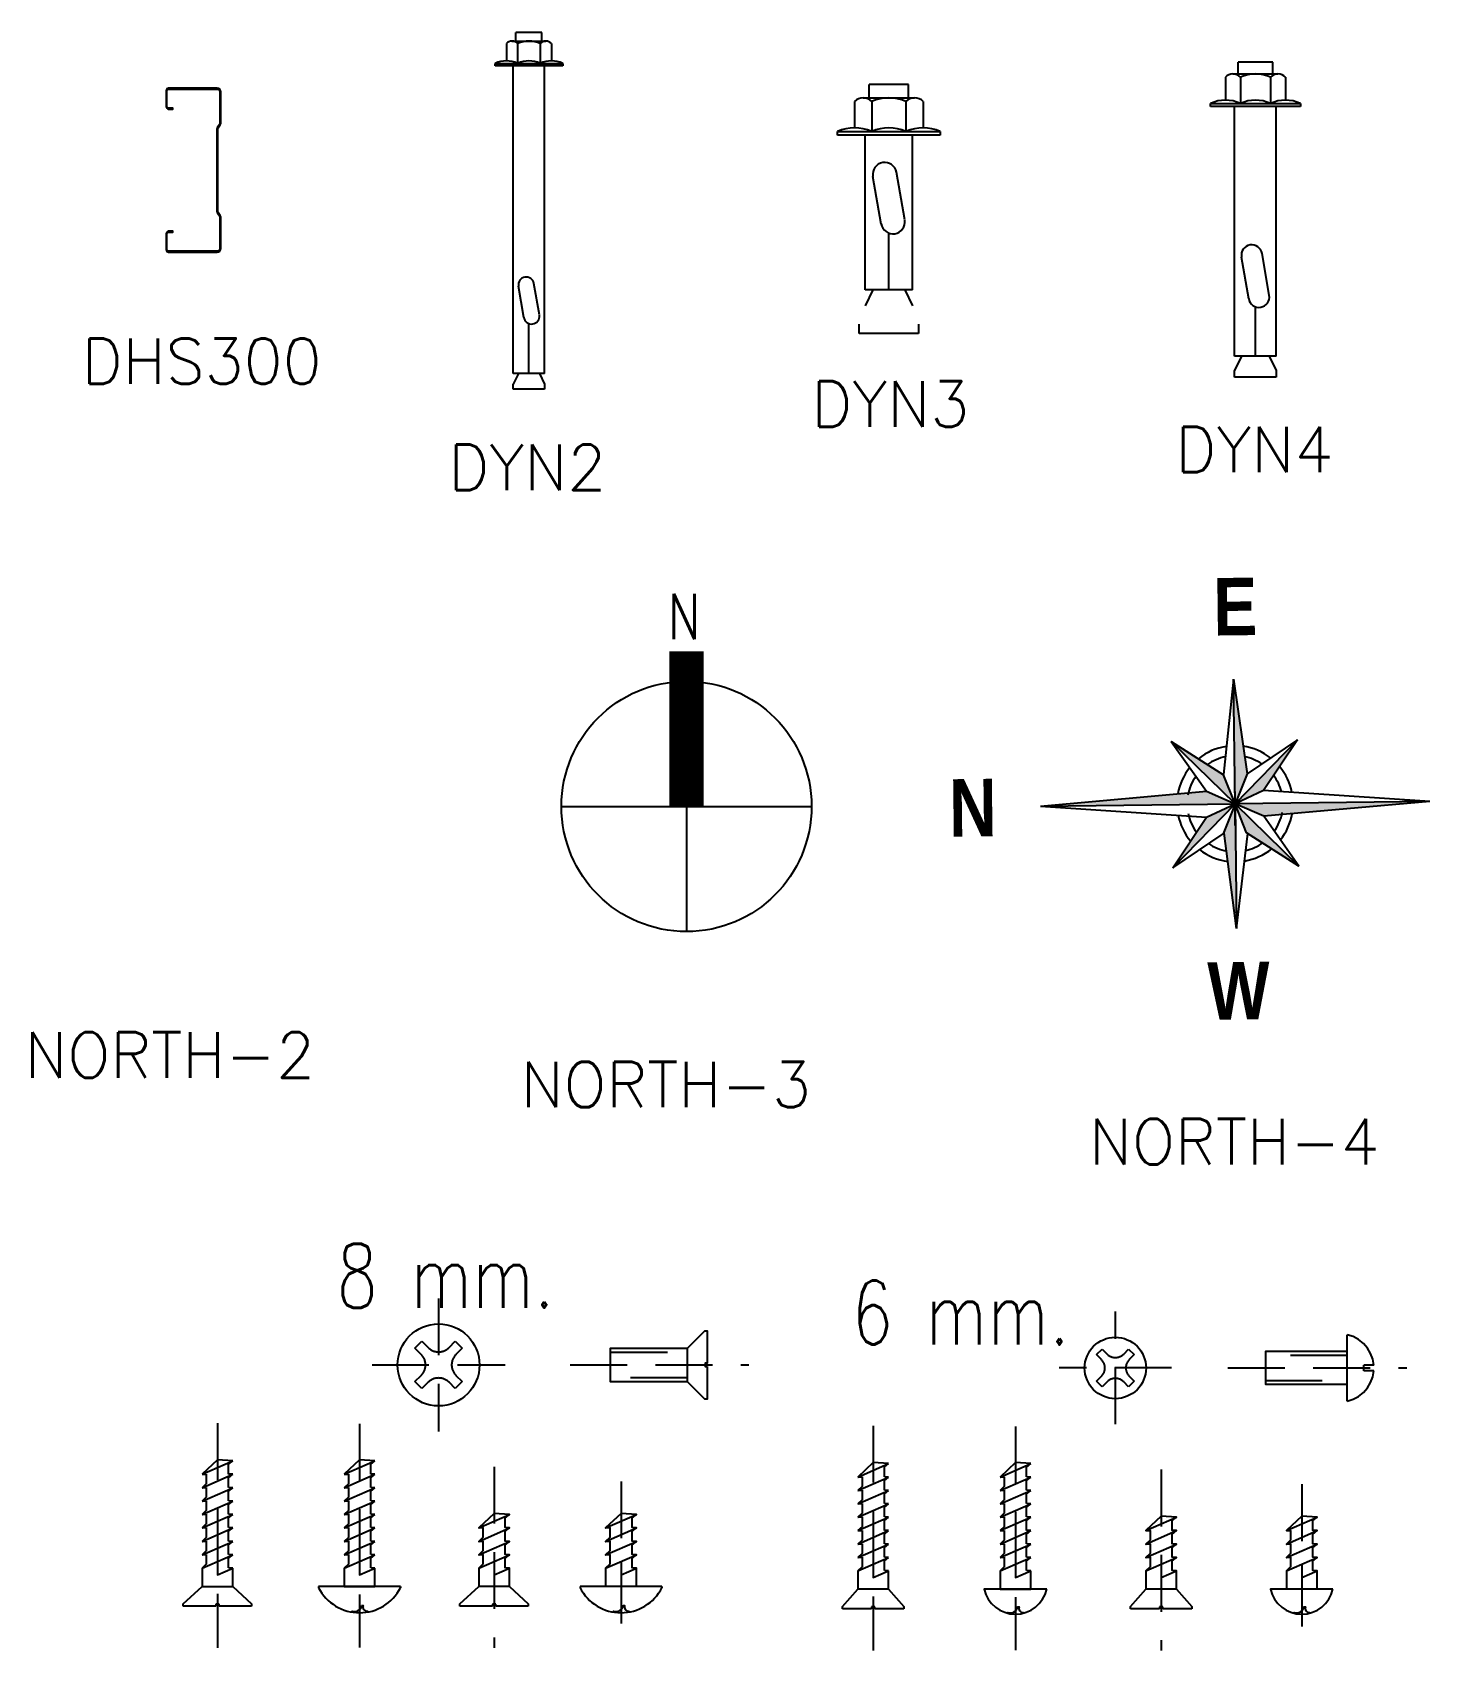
# Model space of a CAD drawing. Header units: inches. Extents: x -2548 to -2391, y 2200 to 2352.
# Drawn here: x -2459.1 to -2452.93, y 2336.75 to 2343.86 of the extents above; entities that cross this region are included whole.
import ezdxf

# ---------------------------------------------------------------- set-up
doc = ezdxf.new("R2010")
doc.units = ezdxf.units.IN
doc.header["$MEASUREMENT"] = 0
for name, pattern in [('DASHED2', [0.375, 0.25, -0.125]), ('HIDDEN', [0.375, 0.25, -0.125]), ('HIDDEN2', [0.1875, 0.125, -0.0625])]:
    doc.linetypes.add(name, pattern=pattern)
for name, color, linetype in [('1', 7, 'Continuous'), ('19', 4, 'Continuous'), ('5', 5, 'Continuous'), ('8', 8, 'HIDDEN'), ('T', 3, 'Continuous')]:
    doc.layers.add(name, color=color, linetype=linetype)
doc.styles.add('ROMANS', font='romans', dxfattribs={"height": 0.1})
doc.styles.add('STYLE1', font='techb___.ttf')

# ---------------------------------------------------------------- blocks, each defined once
blk = doc.blocks.new('NORTH-3')
at = {"layer": '1', "const_width": 300}
blk.add_lwpolyline([(0, 0), (0, 1362)], dxfattribs=at)
at = {"layer": '5'}
for p, q in [((-1100, 0), (1100, 0)), ((0, 0), (0, -1100))]:
    blk.add_line(p, q, dxfattribs=at)
blk.add_circle((0, 0), 1100, dxfattribs=at)
at = {"layer": 'T', "style": 'ROMANS', "width": 0.75}
blk.add_text('N', height=400, dxfattribs=at).set_placement((-162, 1470))
blk = doc.blocks.new('NORTH-4')
for points in [[(-56, 4683), (-243, 2890)], [(-56, 4683), (198, 2905)], [(-28, 2342), (-56, 4683)], [(-1229, 3514), (-567, 2577)], [(-28, 2342), (-1229, 3514)], [(-1229, 3514), (-244, 2884)], [(-28, 2342), (1145, 3542)], [(1145, 3542), (198, 2905)], [(1145, 3542), (506, 2590)], [(-567, 2577), (-28, 2342), (-33, 2750)], [(198, 2905), (-28, 2342), (-244, 2884)], [(-3687, 2298), (-567, 2577)], [(506, 2590), (-28, 2342)], [(3632, 2385), (506, 2590)], [(-3687, 2298), (-28, 2342)], [(-3687, 2298), (-562, 2093)], [(-28, 2342), (-1200, 1141)], [(-562, 2093), (-28, 2342)], [(-28, 2342), (-253, 1779)], [(3632, 2385), (-28, 2342)], [(-28, 2342), (1173, 1169)], [(512, 2106), (-28, 2342)], [(-23, 1934), (-28, 2342)], [(188, 1799), (-28, 2342)], [(-28, 2342), (0, 0)], [(3632, 2385), (512, 2106)], [(-1200, 1141), (-562, 2093)], [(1173, 1169), (512, 2106)], [(-1200, 1141), (-253, 1779)], [(0, 0), (-230, 1789)], [(0, 0), (211, 1784)], [(1173, 1169), (188, 1799)]]:
    blk.add_lwpolyline(points)
at = {"color": 1}
for radius, start, end in [(1090, 98.4081, 129.1795), (1090, 52.1837, 81.9975), (901, 101.5225, 125.1519), (901, 56.2113, 78.4767), (1090, 11.2824, 39.9158), (1090, 141.4474, 170.0808), (901, 144.9966, 169.6675), (901, 14.5528, 36.3666), (1090, 191.2824, 219.9158), (901, 191.6957, 216.3666), (901, 324.9966, 349.6675), (1090, 321.4474, 350.0808), (901, 236.2113, 259.8407), (901, 282.8865, 305.1519), (1090, 232.1837, 262.9551), (1090, 279.3657, 309.1795)]:
    blk.add_arc((-28, 2342), radius, start, end, dxfattribs=at)
at = {"color": 155}
for points in [[(-56, 4683), (-28, 2342), (198, 2905)], [(-1229, 3514), (-28, 2342), (-244, 2884)], [(1145, 3542), (-28, 2342), (506, 2590)], [(-28, 2342), (-567, 2577), (-3687, 2298)], [(-1200, 1141), (-28, 2342), (-562, 2093)], [(0, 0), (-28, 2342), (-230, 1789)], [(3632, 2385), (-28, 2342), (512, 2106)], [(1173, 1169), (-28, 2342), (211, 1784)]]:
    blk.add_solid(points, dxfattribs=at)
at = {"style": 'STYLE1'}
for s, p in [('E', (-431, 5501)), ('N', (-5395, 1722)), ('S', (4582, 1919)), ('W', (-538, -1718))]:
    blk.add_text(s, height=1080, rotation=0.6816, dxfattribs=at).set_placement(p)
blk = doc.blocks.new('NNT')
at = {"layer": '1', "color": 1, "linetype": 'Continuous'}
for p, q in [((-2521.1257, 2375.2285), (-2521.1932, 2375.1646)), ((-2521.0582, 2375.2236), (-2521.1257, 2375.2285)), ((-2521.0766, 2375.2088), (-2521.0582, 2375.2236)), ((-2521.1932, 2375.1646), (-2521.1748, 2375.166)), ((-2521.1748, 2375.166), (-2521.1748, 2375.1231)), ((-2521.0766, 2375.166), (-2521.0766, 2375.2088)), ((-2521.0582, 2375.1646), (-2521.0766, 2375.166)), ((-2521.0766, 2375.1499), (-2521.0582, 2375.1646)), ((-2521.0766, 2375.1071), (-2521.0766, 2375.1499)), ((-2521.1748, 2375.1231), (-2521.1932, 2375.1057)), ((-2521.1932, 2375.1057), (-2521.1748, 2375.1071)), ((-2521.1748, 2375.1071), (-2521.1748, 2375.0642)), ((-2521.0582, 2375.1057), (-2521.0766, 2375.1071)), ((-2521.0766, 2375.091), (-2521.0582, 2375.1057)), ((-2521.0766, 2375.0482), (-2521.0766, 2375.091)), ((-2521.1748, 2375.0642), (-2521.1932, 2375.0468)), ((-2521.1932, 2375.0468), (-2521.1748, 2375.0482)), ((-2521.1748, 2375.0053), (-2521.1932, 2374.9879)), ((-2521.1748, 2375.0482), (-2521.1748, 2375.0053)), ((-2521.0582, 2375.0468), (-2521.0766, 2375.0482)), ((-2521.0766, 2375.0321), (-2521.0582, 2375.0468)), ((-2521.0766, 2374.9893), (-2521.0766, 2375.0321)), ((-2521.1932, 2374.9879), (-2521.1748, 2374.9893)), ((-2521.1748, 2374.9464), (-2521.1932, 2374.929)), ((-2521.1932, 2374.929), (-2521.1748, 2374.9303)), ((-2521.1748, 2374.9893), (-2521.1748, 2374.9464)), ((-2521.1748, 2374.9303), (-2521.1748, 2374.8875)), ((-2521.0582, 2374.9879), (-2521.0766, 2374.9893)), ((-2521.0766, 2374.9732), (-2521.0582, 2374.9879)), ((-2521.0766, 2374.9304), (-2521.0766, 2374.9732)), ((-2521.0582, 2374.929), (-2521.0766, 2374.9304)), ((-2521.0766, 2374.9143), (-2521.0582, 2374.929)), ((-2521.1748, 2374.8875), (-2521.1932, 2374.8701)), ((-2521.1932, 2374.8701), (-2521.1748, 2374.8714)), ((-2521.1748, 2374.8714), (-2521.1748, 2374.8286)), ((-2521.0766, 2374.8714), (-2521.0766, 2374.9143)), ((-2521.0582, 2374.8701), (-2521.0766, 2374.8714)), ((-2521.0766, 2374.8554), (-2521.0582, 2374.8701)), ((-2521.1748, 2374.8286), (-2521.1932, 2374.8112)), ((-2521.1932, 2374.8112), (-2521.1748, 2374.8125)), ((-2521.1748, 2374.8125), (-2521.1748, 2374.7697)), ((-2521.0766, 2374.8125), (-2521.0766, 2374.8554)), ((-2521.0582, 2374.8112), (-2521.0766, 2374.8125)), ((-2521.0766, 2374.7965), (-2521.0582, 2374.8112)), ((-2521.0766, 2374.7536), (-2521.0766, 2374.7965)), ((-2521.1748, 2374.7697), (-2521.1932, 2374.7523)), ((-2521.1932, 2374.7523), (-2521.1932, 2374.6721)), ((-2521.0582, 2374.7523), (-2521.0766, 2374.7536)), ((-2521.0582, 2374.6721), (-2521.0582, 2374.7523))]:
    blk.add_line(p, q, dxfattribs=at)
at = {"layer": '1', "color": 1}
for p, q in [((-2521.1932, 2375.1646), (-2521.0582, 2375.2236)), ((-2521.1932, 2375.1057), (-2521.0582, 2375.1646)), ((-2521.1932, 2375.0468), (-2521.0582, 2375.1057)), ((-2521.1932, 2374.9879), (-2521.0582, 2375.0468)), ((-2521.1932, 2374.929), (-2521.0582, 2374.9879)), ((-2521.1932, 2374.929), (-2521.0582, 2374.9879)), ((-2521.1932, 2374.8701), (-2521.0582, 2374.929)), ((-2521.1932, 2374.8112), (-2521.0582, 2374.8701)), ((-2521.1932, 2374.8112), (-2521.0582, 2374.8701)), ((-2521.1932, 2374.7523), (-2521.0582, 2374.8112)), ((-2521.1932, 2374.6721), (-2521.0582, 2374.6721))]:
    blk.add_line(p, q, dxfattribs=at)
blk.add_lwpolyline([(-2521.1257, 2374.7817), (-2521.1257, 2374.7228), (-2521.0582, 2374.7523)], dxfattribs=at)
blk.add_lwpolyline([(-2520.9882, 2374.6721), (-2521.2631, 2374.6721, 0.800412)], format="xyb", close=True, dxfattribs=at)
blk.add_lwpolyline([(-2521.1606, 2374.5665), (-2521.1586, 2374.5699, 0.470045), (-2521.1153, 2374.5946), (-2521.1097, 2374.5941, 0.535475), (-2521.0912, 2374.569), (-2521.0907, 2374.5665)], format="xyb", dxfattribs=at)

msp = doc.modelspace()

# ---------------------------------------------------------------- linework, layer by layer
at = {"color": 2}
for p, q in [((-2456.85415, 2343.86048), (-2456.96884, 2343.86048)), ((-2457.01082, 2343.81134), (-2457.01082, 2343.73517)), ((-2456.98599, 2343.82222), (-2456.837, 2343.82222)), ((-2456.96116, 2343.81134), (-2456.96116, 2343.72428)), ((-2456.86183, 2343.81134), (-2456.86183, 2343.72428)), ((-2456.81217, 2343.81134), (-2456.81217, 2343.73517)), ((-2457.06048, 2343.71408), (-2457.06048, 2343.72428)), ((-2457.06048, 2343.72428), (-2456.76251, 2343.72428)), ((-2456.76251, 2343.71408), (-2457.06048, 2343.71408)), ((-2457.01082, 2343.72428), (-2456.77789, 2343.72428)), ((-2456.76251, 2343.72428), (-2456.76251, 2343.71408)), ((-2453.64089, 2343.729), (-2453.7933, 2343.729)), ((-2453.84909, 2343.66369), (-2453.84909, 2343.56247)), ((-2453.81609, 2343.67816), (-2453.6181, 2343.67816)), ((-2453.78309, 2343.66369), (-2453.78309, 2343.54801)), ((-2453.6511, 2343.66369), (-2453.6511, 2343.54801)), ((-2453.58511, 2343.66369), (-2453.58511, 2343.56247)), ((-2455.44206, 2343.57295), (-2455.21579, 2343.57295)), ((-2455.24183, 2343.63106), (-2455.41601, 2343.63106)), ((-2455.47977, 2343.55642), (-2455.47977, 2343.44075)), ((-2455.40435, 2343.55642), (-2455.40435, 2343.42421)), ((-2455.2535, 2343.55642), (-2455.2535, 2343.42421)), ((-2455.17808, 2343.55642), (-2455.17808, 2343.44075)), ((-2453.91508, 2343.53444), (-2453.91508, 2343.54801)), ((-2453.91508, 2343.54801), (-2453.51911, 2343.54801)), ((-2453.51911, 2343.53444), (-2453.91508, 2343.53444)), ((-2453.84909, 2343.54801), (-2453.53955, 2343.54801)), ((-2453.51911, 2343.54801), (-2453.51911, 2343.53444)), ((-2455.55519, 2343.42421), (-2455.10265, 2343.42421)), ((-2455.55519, 2343.40871), (-2455.55519, 2343.42421)), ((-2455.47977, 2343.42421), (-2455.12601, 2343.42421)), ((-2455.10265, 2343.42421), (-2455.10265, 2343.40871)), ((-2455.10265, 2343.40871), (-2455.55519, 2343.40871)), ((-2455.22441, 2342.7294), (-2455.43343, 2342.7294)), ((-2455.19829, 2342.53658), (-2455.45956, 2342.53658)), ((-2453.62565, 2342.4371), (-2453.80854, 2342.4371)), ((-2456.84268, 2342.36076), (-2456.98031, 2342.36076)), ((-2456.84268, 2342.29195), (-2456.98031, 2342.29195)), ((-2453.62565, 2342.34565), (-2453.80854, 2342.34565))]:
    msp.add_line(p, q, dxfattribs=at)
at = {"color": 2, "linetype": 'Continuous'}
for p, q in [((-2456.96884, 2343.82222), (-2456.96884, 2343.86048)), ((-2456.85415, 2343.82222), (-2456.85415, 2343.86048)), ((-2456.98031, 2342.36076), (-2456.98031, 2343.71408)), ((-2456.84268, 2342.36076), (-2456.84268, 2343.71408)), ((-2453.7933, 2343.67816), (-2453.7933, 2343.729)), ((-2453.64089, 2343.67816), (-2453.64089, 2343.729)), ((-2455.41601, 2343.57295), (-2455.41601, 2343.63106)), ((-2455.24183, 2343.57295), (-2455.24183, 2343.63106)), ((-2453.80854, 2342.4371), (-2453.80854, 2343.53444)), ((-2453.62565, 2342.4371), (-2453.62565, 2343.53444)), ((-2455.43343, 2342.7294), (-2455.43343, 2343.40871)), ((-2455.22441, 2342.7294), (-2455.22441, 2343.40871)), ((-2455.36222, 2343.01818), (-2455.3986, 2343.22766)), ((-2455.25925, 2343.03606), (-2455.29563, 2343.24554)), ((-2455.32892, 2342.7294), (-2455.32892, 2342.97813)), ((-2453.74623, 2342.68977), (-2453.77806, 2342.87307)), ((-2453.65613, 2342.70542), (-2453.68796, 2342.88872)), ((-2456.93342, 2342.60703), (-2456.95737, 2342.74496)), ((-2456.86562, 2342.61881), (-2456.88957, 2342.75674)), ((-2455.3986, 2342.7294), (-2455.43343, 2342.65796)), ((-2455.25925, 2342.7294), (-2455.22441, 2342.65796)), ((-2453.7171, 2342.4371), (-2453.7171, 2342.65473)), ((-2456.91149, 2342.36076), (-2456.91149, 2342.58066)), ((-2455.45956, 2342.53658), (-2455.45956, 2342.57791)), ((-2455.19829, 2342.57791), (-2455.19829, 2342.53658)), ((-2453.77806, 2342.4371), (-2453.80854, 2342.37458)), ((-2453.65613, 2342.4371), (-2453.62565, 2342.37458)), ((-2456.95737, 2342.36076), (-2456.98031, 2342.31372)), ((-2456.86562, 2342.36076), (-2456.84268, 2342.31372)), ((-2453.80854, 2342.34565), (-2453.80854, 2342.37458)), ((-2453.62565, 2342.37458), (-2453.62565, 2342.34565)), ((-2456.98031, 2342.29195), (-2456.98031, 2342.31372)), ((-2456.84268, 2342.31372), (-2456.84268, 2342.29195))]:
    msp.add_line(p, q, dxfattribs=at)
msp.add_lwpolyline([(-2458.49584, 2343.61486, 0.4142136), (-2458.50664, 2343.60406), (-2458.50664, 2343.53446, 0.4142136), (-2458.49584, 2343.52366), (-2458.47784, 2343.52366), (-2458.47784, 2343.52726), (-2458.49584, 2343.52726, -0.4142136), (-2458.50304, 2343.53446), (-2458.50304, 2343.60406, -0.4142136), (-2458.49584, 2343.61126), (-2458.28224, 2343.61126, -0.4142136), (-2458.27024, 2343.59926), (-2458.27024, 2343.46146, -0.1316525), (-2458.27184, 2343.45546), (-2458.28135, 2343.44315, 0.1316525), (-2458.28344, 2343.43535), (-2458.28344, 2343.07437, 0.1316525), (-2458.28135, 2343.06657), (-2458.27184, 2343.05426, -0.1316525), (-2458.27024, 2343.04826), (-2458.27024, 2342.91046, -0.4142136), (-2458.28224, 2342.89846), (-2458.49584, 2342.89846, -0.4142136), (-2458.50304, 2342.90566), (-2458.50304, 2342.97526, -0.4142136), (-2458.49584, 2342.98246), (-2458.47784, 2342.98246), (-2458.47784, 2342.98606), (-2458.49584, 2342.98606, 0.4142136), (-2458.50664, 2342.97526), (-2458.50664, 2342.90566, 0.4142136), (-2458.49584, 2342.89486), (-2458.28224, 2342.89486, 0.4142136), (-2458.26664, 2342.91046), (-2458.26664, 2343.04826, 0.1316525), (-2458.26873, 2343.05606), (-2458.27839, 2343.06865, -0.1316525), (-2458.27984, 2343.07405), (-2458.27984, 2343.43568, -0.1316525), (-2458.27839, 2343.44108), (-2458.26873, 2343.45366, 0.1316525), (-2458.26664, 2343.46146), (-2458.26664, 2343.59926, 0.4142136), (-2458.28224, 2343.61486)], format="xyb", close=True, dxfattribs=at)
at = {"color": 2}
for centre, radius, start, end in [((-2456.98599, 2343.78845), 0.03377, 42.661756, 137.338244), ((-2456.91149, 2343.70348), 0.11874, 65.276626, 114.723374), ((-2456.837, 2343.78845), 0.03377, 42.661756, 137.338244), ((-2457.01082, 2343.61643), 0.11874, 65.276626, 114.723374), ((-2456.91149, 2343.61643), 0.11874, 65.276626, 114.723374), ((-2456.81217, 2343.61643), 0.11874, 65.276626, 114.723374), ((-2453.81609, 2343.63328), 0.04487, 42.661756, 137.338244), ((-2453.7171, 2343.52036), 0.15779, 65.276626, 114.723374), ((-2453.6181, 2343.63328), 0.04487, 42.661756, 137.338244), ((-2455.44206, 2343.52167), 0.05128, 42.661756, 137.338244), ((-2455.32892, 2343.39262), 0.18034, 65.276626, 114.723374), ((-2455.21579, 2343.52167), 0.05128, 42.661756, 137.338244), ((-2453.84909, 2343.40468), 0.15779, 65.276626, 114.723374), ((-2453.7171, 2343.40468), 0.15779, 65.276626, 114.723374), ((-2453.58511, 2343.40468), 0.15779, 65.276626, 114.723374), ((-2455.47977, 2343.26041), 0.18034, 65.276626, 114.723374), ((-2455.32892, 2343.26041), 0.18034, 65.276626, 114.723374), ((-2455.17808, 2343.26041), 0.18034, 65.276626, 114.723374)]:
    msp.add_arc(centre, radius, start, end, dxfattribs=at)
at = {"color": 2, "linetype": 'Continuous'}
for centre, radius, start, end in [((-2455.34711, 2343.2366), 0.05225, 9.85145, 189.85145), ((-2455.31073, 2343.02712), 0.05225, 189.361434, 9.361434), ((-2453.73301, 2342.88089), 0.04572, 9.85145, 189.85145), ((-2456.92347, 2342.75085), 0.03441, 9.85145, 189.85145), ((-2453.70118, 2342.6976), 0.04572, 189.361434, 9.361434), ((-2456.89952, 2342.61292), 0.03441, 187.932712, 7.932712)]:
    msp.add_arc(centre, radius, start, end, dxfattribs=at)
at = {"layer": '1', "color": 1}
for p, q in [((-2453.31331, 2337.84429), (-2453.31331, 2338.13636)), ((-2453.24011, 2337.97844), (-2453.24011, 2338.0022)), ((-2458.34876, 2337.52291), (-2458.21376, 2337.58182)), ((-2458.34876, 2337.464), (-2458.21376, 2337.52291)), ((-2457.72373, 2337.52291), (-2457.58873, 2337.58182)), ((-2457.72373, 2337.464), (-2457.58873, 2337.52291)), ((-2455.46486, 2337.51093), (-2455.32986, 2337.56984)), ((-2458.34876, 2337.40509), (-2458.21376, 2337.464)), ((-2457.72373, 2337.40509), (-2457.58873, 2337.464)), ((-2455.46486, 2337.45202), (-2455.32986, 2337.51093)), ((-2455.46486, 2337.39312), (-2455.32986, 2337.45202)), ((-2458.34876, 2337.34618), (-2458.21376, 2337.40509)), ((-2457.72373, 2337.34618), (-2457.58873, 2337.40509)), ((-2455.46486, 2337.33421), (-2455.32986, 2337.39312)), ((-2458.34876, 2337.28727), (-2458.21376, 2337.34618)), ((-2458.34876, 2337.28727), (-2458.21376, 2337.34618)), ((-2457.72373, 2337.28727), (-2457.58873, 2337.34618)), ((-2457.72373, 2337.28727), (-2457.58873, 2337.34618)), ((-2457.13225, 2337.28727), (-2456.99725, 2337.34618)), ((-2456.57411, 2337.28727), (-2456.43911, 2337.34618)), ((-2455.46486, 2337.2753), (-2455.32986, 2337.33421)), ((-2455.46486, 2337.2753), (-2455.32986, 2337.33421)), ((-2454.19898, 2337.2753), (-2454.06398, 2337.33421)), ((-2453.58093, 2337.2753), (-2453.44593, 2337.33421)), ((-2458.34876, 2337.22836), (-2458.21376, 2337.28727)), ((-2457.72373, 2337.22836), (-2457.58873, 2337.28727)), ((-2457.13225, 2337.22836), (-2456.99725, 2337.28727)), ((-2456.57411, 2337.22836), (-2456.43911, 2337.28727)), ((-2455.46486, 2337.21639), (-2455.32986, 2337.2753)), ((-2454.19898, 2337.21639), (-2454.06398, 2337.2753)), ((-2453.58093, 2337.21639), (-2453.44593, 2337.2753)), ((-2458.34876, 2337.16946), (-2458.21376, 2337.22836)), ((-2458.34876, 2337.16946), (-2458.21376, 2337.22836)), ((-2458.34876, 2337.11055), (-2458.21376, 2337.16946)), ((-2457.72373, 2337.16946), (-2457.58873, 2337.22836)), ((-2457.72373, 2337.16946), (-2457.58873, 2337.22836)), ((-2457.72373, 2337.11055), (-2457.58873, 2337.16946)), ((-2457.13225, 2337.16946), (-2456.99725, 2337.22836)), ((-2457.13225, 2337.16946), (-2456.99725, 2337.22836)), ((-2457.13225, 2337.11055), (-2456.99725, 2337.16946)), ((-2456.57411, 2337.16946), (-2456.43911, 2337.22836)), ((-2456.57411, 2337.16946), (-2456.43911, 2337.22836)), ((-2456.57411, 2337.11055), (-2456.43911, 2337.16946)), ((-2455.46486, 2337.15748), (-2455.32986, 2337.21639)), ((-2455.46486, 2337.15748), (-2455.32986, 2337.21639)), ((-2454.19898, 2337.15748), (-2454.06398, 2337.21639)), ((-2454.19898, 2337.15748), (-2454.06398, 2337.21639)), ((-2453.58093, 2337.15748), (-2453.44593, 2337.21639)), ((-2453.58093, 2337.15748), (-2453.44593, 2337.21639)), ((-2455.46486, 2337.09857), (-2455.32986, 2337.15748)), ((-2454.19898, 2337.09857), (-2454.06398, 2337.15748)), ((-2453.58093, 2337.09857), (-2453.44593, 2337.15748)), ((-2458.43155, 2336.95386), (-2458.34876, 2337.03035)), ((-2458.34876, 2337.03035), (-2458.21376, 2337.03035)), ((-2458.21376, 2337.03035), (-2458.13097, 2336.95386)), ((-2457.47623, 2337.03035), (-2457.83623, 2337.03035)), ((-2457.72373, 2337.03035), (-2457.58873, 2337.03035)), ((-2457.21503, 2336.95386), (-2457.13225, 2337.03035)), ((-2456.99725, 2337.03035), (-2456.91446, 2336.95386)), ((-2456.32661, 2337.03035), (-2456.68661, 2337.03035)), ((-2455.53236, 2336.94189), (-2455.46486, 2337.01837)), ((-2455.32986, 2337.01837), (-2455.26236, 2336.94189)), ((-2454.26648, 2336.94189), (-2454.19898, 2337.01837)), ((-2454.06398, 2337.01837), (-2453.99648, 2336.94189)), ((-2458.43155, 2336.94313), (-2458.43155, 2336.95386)), ((-2458.27393, 2336.95291), (-2458.2886, 2336.95291)), ((-2458.2886, 2336.95291), (-2458.2886, 2336.94313)), ((-2458.27393, 2336.94313), (-2458.27393, 2336.95291)), ((-2458.13097, 2336.95386), (-2458.13097, 2336.94313)), ((-2457.21503, 2336.94313), (-2457.21503, 2336.95386)), ((-2457.05741, 2336.95291), (-2457.07208, 2336.95291)), ((-2457.07208, 2336.95291), (-2457.07208, 2336.94313)), ((-2457.05741, 2336.94313), (-2457.05741, 2336.95291)), ((-2456.91446, 2336.95386), (-2456.91446, 2336.94313)), ((-2458.2886, 2336.94313), (-2458.43155, 2336.94313)), ((-2458.13097, 2336.94313), (-2458.27393, 2336.94313)), ((-2457.07208, 2336.94313), (-2457.21503, 2336.94313)), ((-2456.91446, 2336.94313), (-2457.05741, 2336.94313)), ((-2455.53236, 2336.93115), (-2455.53236, 2336.94189)), ((-2455.40469, 2336.93115), (-2455.53236, 2336.93115)), ((-2455.39002, 2336.94093), (-2455.40469, 2336.94093)), ((-2455.40469, 2336.94093), (-2455.40469, 2336.93115)), ((-2455.39002, 2336.93115), (-2455.39002, 2336.94093)), ((-2455.26236, 2336.93115), (-2455.39002, 2336.93115)), ((-2455.26236, 2336.94189), (-2455.26236, 2336.93115)), ((-2454.26648, 2336.93115), (-2454.26648, 2336.94189)), ((-2454.13882, 2336.93115), (-2454.26648, 2336.93115)), ((-2454.13882, 2336.94093), (-2454.13882, 2336.93115)), ((-2454.12415, 2336.94093), (-2454.13882, 2336.94093)), ((-2454.12415, 2336.93115), (-2454.12415, 2336.94093)), ((-2453.99648, 2336.93115), (-2454.12415, 2336.93115)), ((-2453.99648, 2336.94189), (-2453.99648, 2336.93115))]:
    msp.add_line(p, q, dxfattribs=at)
at = {"layer": '1', "color": 8, "linetype": 'DASHED2'}
for p, q in [((-2456.55225, 2338.06009), (-2456.21445, 2338.06009)), ((-2456.21445, 2337.9473), (-2456.55225, 2337.9473))]:
    msp.add_line(p, q, dxfattribs=at)
at = {"layer": '1', "color": 8, "linetype": 'HIDDEN'}
for p, q in [((-2453.31331, 2338.04584), (-2453.67331, 2338.04584)), ((-2453.67331, 2337.93481), (-2453.31331, 2337.93481))]:
    msp.add_line(p, q, dxfattribs=at)
at = {"layer": '1', "color": 1, "linetype": 'Continuous'}
for p, q in [((-2453.1969, 2338.0022), (-2453.24011, 2338.0022)), ((-2453.1969, 2337.97844), (-2453.24011, 2337.97844)), ((-2458.28126, 2337.58673), (-2458.34876, 2337.52291)), ((-2458.21376, 2337.58182), (-2458.28126, 2337.58673)), ((-2457.65623, 2337.58673), (-2457.72373, 2337.52291)), ((-2457.58873, 2337.58182), (-2457.65623, 2337.58673)), ((-2458.34876, 2337.52291), (-2458.33035, 2337.52425)), ((-2458.33035, 2337.52425), (-2458.33035, 2337.48141)), ((-2458.23217, 2337.56709), (-2458.21376, 2337.58182)), ((-2458.23217, 2337.52425), (-2458.23217, 2337.56709)), ((-2458.21376, 2337.52291), (-2458.23217, 2337.52425)), ((-2458.23217, 2337.50818), (-2458.21376, 2337.52291)), ((-2457.72373, 2337.52291), (-2457.70532, 2337.52425)), ((-2457.70532, 2337.52425), (-2457.70532, 2337.48141)), ((-2457.60714, 2337.56709), (-2457.58873, 2337.58182)), ((-2457.60714, 2337.52425), (-2457.60714, 2337.56709)), ((-2457.58873, 2337.52291), (-2457.60714, 2337.52425)), ((-2457.60714, 2337.50818), (-2457.58873, 2337.52291)), ((-2455.39736, 2337.57476), (-2455.46486, 2337.51093)), ((-2455.32986, 2337.56984), (-2455.39736, 2337.57476)), ((-2455.34827, 2337.55511), (-2455.32986, 2337.56984)), ((-2455.34827, 2337.51227), (-2455.34827, 2337.55511)), ((-2458.33035, 2337.48141), (-2458.34876, 2337.464)), ((-2458.34876, 2337.464), (-2458.33035, 2337.46534)), ((-2458.33035, 2337.46534), (-2458.33035, 2337.4225)), ((-2458.23217, 2337.46534), (-2458.23217, 2337.50818)), ((-2458.21376, 2337.464), (-2458.23217, 2337.46534)), ((-2458.23217, 2337.44927), (-2458.21376, 2337.464)), ((-2458.23217, 2337.40643), (-2458.23217, 2337.44927)), ((-2457.70532, 2337.48141), (-2457.72373, 2337.464)), ((-2457.72373, 2337.464), (-2457.70532, 2337.46534)), ((-2457.70532, 2337.46534), (-2457.70532, 2337.4225)), ((-2457.60714, 2337.46534), (-2457.60714, 2337.50818)), ((-2457.58873, 2337.464), (-2457.60714, 2337.46534)), ((-2457.60714, 2337.44927), (-2457.58873, 2337.464)), ((-2457.60714, 2337.40643), (-2457.60714, 2337.44927)), ((-2455.46486, 2337.51093), (-2455.44645, 2337.51227)), ((-2455.44645, 2337.46943), (-2455.46486, 2337.45202)), ((-2455.46486, 2337.45202), (-2455.44645, 2337.45336)), ((-2455.44645, 2337.51227), (-2455.44645, 2337.46943)), ((-2455.44645, 2337.45336), (-2455.44645, 2337.41052)), ((-2455.32986, 2337.51093), (-2455.34827, 2337.51227)), ((-2455.34827, 2337.49621), (-2455.32986, 2337.51093)), ((-2455.34827, 2337.45336), (-2455.34827, 2337.49621)), ((-2455.32986, 2337.45202), (-2455.34827, 2337.45336)), ((-2455.34827, 2337.4373), (-2455.32986, 2337.45202)), ((-2458.33035, 2337.4225), (-2458.34876, 2337.40509)), ((-2458.34876, 2337.40509), (-2458.33035, 2337.40643)), ((-2458.33035, 2337.40643), (-2458.33035, 2337.36359)), ((-2458.21376, 2337.40509), (-2458.23217, 2337.40643)), ((-2458.23217, 2337.39036), (-2458.21376, 2337.40509)), ((-2458.23217, 2337.34752), (-2458.23217, 2337.39036)), ((-2457.70532, 2337.4225), (-2457.72373, 2337.40509)), ((-2457.72373, 2337.40509), (-2457.70532, 2337.40643)), ((-2457.70532, 2337.40643), (-2457.70532, 2337.36359)), ((-2457.58873, 2337.40509), (-2457.60714, 2337.40643)), ((-2457.60714, 2337.39036), (-2457.58873, 2337.40509)), ((-2457.60714, 2337.34752), (-2457.60714, 2337.39036)), ((-2455.44645, 2337.41052), (-2455.46486, 2337.39312)), ((-2455.46486, 2337.39312), (-2455.44645, 2337.39445)), ((-2455.44645, 2337.39445), (-2455.44645, 2337.35161)), ((-2455.34827, 2337.39446), (-2455.34827, 2337.4373)), ((-2455.32986, 2337.39312), (-2455.34827, 2337.39446)), ((-2455.34827, 2337.37839), (-2455.32986, 2337.39312)), ((-2455.34827, 2337.33555), (-2455.34827, 2337.37839)), ((-2458.33035, 2337.36359), (-2458.34876, 2337.34618)), ((-2458.34876, 2337.34618), (-2458.33035, 2337.34752)), ((-2458.33035, 2337.30468), (-2458.34876, 2337.28727)), ((-2458.33035, 2337.34752), (-2458.33035, 2337.30468)), ((-2458.21376, 2337.34618), (-2458.23217, 2337.34752)), ((-2458.23217, 2337.33145), (-2458.21376, 2337.34618)), ((-2458.23217, 2337.28861), (-2458.23217, 2337.33145)), ((-2457.70532, 2337.36359), (-2457.72373, 2337.34618)), ((-2457.72373, 2337.34618), (-2457.70532, 2337.34752)), ((-2457.70532, 2337.30468), (-2457.72373, 2337.28727)), ((-2457.70532, 2337.34752), (-2457.70532, 2337.30468)), ((-2457.58873, 2337.34618), (-2457.60714, 2337.34752)), ((-2457.60714, 2337.33145), (-2457.58873, 2337.34618)), ((-2457.60714, 2337.28861), (-2457.60714, 2337.33145)), ((-2455.44645, 2337.35161), (-2455.46486, 2337.33421)), ((-2455.46486, 2337.33421), (-2455.44645, 2337.33554)), ((-2455.44645, 2337.33554), (-2455.44645, 2337.2927)), ((-2455.32986, 2337.33421), (-2455.34827, 2337.33555)), ((-2455.34827, 2337.31948), (-2455.32986, 2337.33421)), ((-2455.34827, 2337.27664), (-2455.34827, 2337.31948)), ((-2458.34876, 2337.28727), (-2458.33035, 2337.28861)), ((-2458.33035, 2337.24577), (-2458.34876, 2337.22836)), ((-2458.33035, 2337.28861), (-2458.33035, 2337.24577)), ((-2458.21376, 2337.28727), (-2458.23217, 2337.28861)), ((-2458.23217, 2337.27255), (-2458.21376, 2337.28727)), ((-2458.23217, 2337.2297), (-2458.23217, 2337.27255)), ((-2457.72373, 2337.28727), (-2457.70532, 2337.28861)), ((-2457.70532, 2337.24577), (-2457.72373, 2337.22836)), ((-2457.70532, 2337.28861), (-2457.70532, 2337.24577)), ((-2457.58873, 2337.28727), (-2457.60714, 2337.28861)), ((-2457.60714, 2337.27255), (-2457.58873, 2337.28727)), ((-2457.60714, 2337.2297), (-2457.60714, 2337.27255)), ((-2455.44645, 2337.2927), (-2455.46486, 2337.2753)), ((-2455.46486, 2337.2753), (-2455.44645, 2337.27664)), ((-2455.44645, 2337.23379), (-2455.46486, 2337.21639)), ((-2455.44645, 2337.27664), (-2455.44645, 2337.23379)), ((-2455.32986, 2337.2753), (-2455.34827, 2337.27664)), ((-2455.34827, 2337.26057), (-2455.32986, 2337.2753)), ((-2455.34827, 2337.21773), (-2455.34827, 2337.26057)), ((-2458.34876, 2337.22836), (-2458.33035, 2337.2297)), ((-2458.33035, 2337.18686), (-2458.34876, 2337.16946)), ((-2458.34876, 2337.16946), (-2458.33035, 2337.17079)), ((-2458.33035, 2337.2297), (-2458.33035, 2337.18686)), ((-2458.33035, 2337.17079), (-2458.33035, 2337.12795)), ((-2458.21376, 2337.22836), (-2458.23217, 2337.2297)), ((-2458.23217, 2337.21364), (-2458.21376, 2337.22836)), ((-2458.23217, 2337.1708), (-2458.23217, 2337.21364)), ((-2458.21376, 2337.16946), (-2458.23217, 2337.1708)), ((-2458.23217, 2337.15473), (-2458.21376, 2337.16946)), ((-2457.72373, 2337.22836), (-2457.70532, 2337.2297)), ((-2457.70532, 2337.18686), (-2457.72373, 2337.16946)), ((-2457.72373, 2337.16946), (-2457.70532, 2337.17079)), ((-2457.70532, 2337.2297), (-2457.70532, 2337.18686)), ((-2457.70532, 2337.17079), (-2457.70532, 2337.12795)), ((-2457.58873, 2337.22836), (-2457.60714, 2337.2297)), ((-2457.60714, 2337.21364), (-2457.58873, 2337.22836)), ((-2457.60714, 2337.1708), (-2457.60714, 2337.21364)), ((-2457.58873, 2337.16946), (-2457.60714, 2337.1708)), ((-2457.60714, 2337.15473), (-2457.58873, 2337.16946)), ((-2455.46486, 2337.21639), (-2455.44645, 2337.21773)), ((-2455.44645, 2337.17489), (-2455.46486, 2337.15748)), ((-2455.44645, 2337.21773), (-2455.44645, 2337.17489)), ((-2455.32986, 2337.21639), (-2455.34827, 2337.21773)), ((-2455.34827, 2337.20166), (-2455.32986, 2337.21639)), ((-2455.34827, 2337.15882), (-2455.34827, 2337.20166)), ((-2458.33035, 2337.12795), (-2458.34876, 2337.11055)), ((-2458.34876, 2337.11055), (-2458.34876, 2337.03035)), ((-2458.23217, 2337.11189), (-2458.23217, 2337.15473)), ((-2458.21376, 2337.11055), (-2458.23217, 2337.11189)), ((-2458.21376, 2337.03035), (-2458.21376, 2337.11055)), ((-2457.70532, 2337.12795), (-2457.72373, 2337.11055)), ((-2457.72373, 2337.11055), (-2457.72373, 2337.03035)), ((-2457.60714, 2337.11189), (-2457.60714, 2337.15473)), ((-2457.58873, 2337.11055), (-2457.60714, 2337.11189)), ((-2457.58873, 2337.03035), (-2457.58873, 2337.11055)), ((-2455.46486, 2337.15748), (-2455.44645, 2337.15882)), ((-2455.44645, 2337.11598), (-2455.46486, 2337.09857)), ((-2455.46486, 2337.09857), (-2455.46486, 2337.01837)), ((-2455.44645, 2337.15882), (-2455.44645, 2337.11598)), ((-2455.32986, 2337.15748), (-2455.34827, 2337.15882)), ((-2455.34827, 2337.14275), (-2455.32986, 2337.15748)), ((-2455.34827, 2337.09991), (-2455.34827, 2337.14275)), ((-2455.32986, 2337.09857), (-2455.34827, 2337.09991)), ((-2455.32986, 2337.01837), (-2455.32986, 2337.09857))]:
    msp.add_line(p, q, dxfattribs=at)
at = {"layer": '1'}
for p, q in [((-2457.83623, 2337.03035), (-2457.83623, 2337.02402)), ((-2457.47623, 2337.03035), (-2457.47623, 2337.02402)), ((-2456.99725, 2337.03035), (-2457.13225, 2337.03035)), ((-2456.68661, 2337.03035), (-2456.68661, 2337.02402)), ((-2456.32661, 2337.03035), (-2456.32661, 2337.02402)), ((-2454.06398, 2337.01837), (-2454.19898, 2337.01837))]:
    msp.add_line(p, q, dxfattribs=at)
at = {"layer": '1', "color": 8}
msp.add_line((-2455.32986, 2337.01837), (-2455.46486, 2337.01837), dxfattribs=at)
at = {"layer": '1', "color": 1, "linetype": 'HIDDEN2'}
for points in [[(-2457.38196, 2338.10742), (-2457.35459, 2338.08006, 0.4142136), (-2457.26295, 2338.08006), (-2457.23559, 2338.10742), (-2457.20504, 2338.07687), (-2457.23241, 2338.04951, 0.4142136), (-2457.23241, 2337.95787), (-2457.20504, 2337.93051), (-2457.23559, 2337.89996), (-2457.26295, 2337.92732, 0.4142136), (-2457.35459, 2337.92732), (-2457.38196, 2337.89996), (-2457.4125, 2337.93051), (-2457.38514, 2337.95787, 0.4142136), (-2457.38514, 2338.04951), (-2457.4125, 2338.07687)], [(-2454.39153, 2338.07331), (-2454.36964, 2338.05142, 0.4142136), (-2454.29632, 2338.05142), (-2454.27443, 2338.07331), (-2454.25, 2338.04887), (-2454.27189, 2338.02698, 0.4142136), (-2454.27189, 2337.95367), (-2454.25, 2337.93178), (-2454.27443, 2337.90734), (-2454.29632, 2337.92923, 0.4142136), (-2454.36964, 2337.92923), (-2454.39153, 2337.90734), (-2454.41596, 2337.93178), (-2454.39408, 2337.95367, 0.4142136), (-2454.39408, 2338.02698), (-2454.41596, 2338.04887)]]:
    msp.add_lwpolyline(points, format="xyb", close=True, dxfattribs=at)
at = {"layer": '1', "color": 1}
msp.add_lwpolyline([(-2456.12723, 2337.99636), (-2456.12723, 2337.8534), (-2456.13796, 2337.8534), (-2456.21445, 2337.92989), (-2456.21445, 2338.07749), (-2456.13796, 2338.15398), (-2456.12723, 2338.15398), (-2456.12723, 2338.01103), (-2456.13701, 2338.01103), (-2456.13701, 2337.99636)], close=True, dxfattribs=at)
at = {"layer": '1', "color": 1, "extrusion": (0, 0, -1)}
for points in [[(2453.1969, 2338.0022), (2453.20149, 2338.02894), (2453.21084, 2338.05441), (2453.22463, 2338.07777), (2453.24241, 2338.09826), (2453.26359, 2338.1152), (2453.28749, 2338.12804), (2453.31331, 2338.13636)], [(2453.31331, 2337.84429), (2453.28749, 2337.8526), (2453.26359, 2337.86544), (2453.24241, 2337.88239), (2453.22463, 2337.90288), (2453.21084, 2337.92624), (2453.20149, 2337.95171), (2453.1969, 2337.97844)]]:
    msp.add_lwpolyline(points, dxfattribs=at)
at = {"layer": '1', "color": 1}
for points in [[(-2456.21445, 2337.92989), (-2456.55225, 2337.92989), (-2456.55225, 2338.0775), (-2456.21445, 2338.0775)], [(-2458.28126, 2337.14), (-2458.28126, 2337.08109), (-2458.21376, 2337.11055)], [(-2457.65623, 2337.14), (-2457.65623, 2337.08109), (-2457.58873, 2337.11055)], [(-2457.06475, 2337.14), (-2457.06475, 2337.08109), (-2456.99725, 2337.11055)], [(-2456.50661, 2337.14), (-2456.50661, 2337.08109), (-2456.43911, 2337.11055)], [(-2455.39736, 2337.12802), (-2455.39736, 2337.06912), (-2455.32986, 2337.09857)], [(-2454.13148, 2337.12802), (-2454.13148, 2337.06912), (-2454.06398, 2337.09857)], [(-2453.51343, 2337.12802), (-2453.51343, 2337.06912), (-2453.44593, 2337.09857)]]:
    msp.add_lwpolyline(points, dxfattribs=at)
at = {"layer": '1', "color": 1, "linetype": 'Continuous'}
for points in [[(-2453.31331, 2338.06204), (-2453.67331, 2338.06204), (-2453.67331, 2337.91861), (-2453.31331, 2337.91861)], [(-2456.99725, 2337.03035), (-2456.99725, 2337.11055), (-2457.01566, 2337.11189), (-2457.01566, 2337.15473), (-2456.99725, 2337.16946), (-2457.01566, 2337.1708), (-2457.01566, 2337.21364), (-2456.99725, 2337.22836), (-2457.01566, 2337.2297), (-2457.01566, 2337.27255), (-2456.99725, 2337.28727), (-2457.01566, 2337.28861), (-2457.01566, 2337.33145), (-2456.99725, 2337.34618), (-2457.06475, 2337.3511), (-2457.13225, 2337.28727), (-2457.11384, 2337.28861), (-2457.11384, 2337.24577), (-2457.13225, 2337.22836), (-2457.11384, 2337.2297), (-2457.11384, 2337.18686), (-2457.13225, 2337.16946), (-2457.11384, 2337.17079), (-2457.11384, 2337.12795), (-2457.13225, 2337.11055), (-2457.13225, 2337.03035)], [(-2456.43911, 2337.03035), (-2456.43911, 2337.11055), (-2456.45752, 2337.11189), (-2456.45752, 2337.15473), (-2456.43911, 2337.16946), (-2456.45752, 2337.1708), (-2456.45752, 2337.21364), (-2456.43911, 2337.22836), (-2456.45752, 2337.2297), (-2456.45752, 2337.27255), (-2456.43911, 2337.28727), (-2456.45752, 2337.28861), (-2456.45752, 2337.33145), (-2456.43911, 2337.34618), (-2456.50661, 2337.3511), (-2456.57411, 2337.28727), (-2456.55571, 2337.28861), (-2456.55571, 2337.24577), (-2456.57411, 2337.22836), (-2456.55571, 2337.2297), (-2456.55571, 2337.18686), (-2456.57411, 2337.16946), (-2456.55571, 2337.17079), (-2456.55571, 2337.12795), (-2456.57411, 2337.11055), (-2456.57411, 2337.03035)], [(-2454.06398, 2337.01837), (-2454.06398, 2337.09857), (-2454.08239, 2337.09991), (-2454.08239, 2337.14275), (-2454.06398, 2337.15748), (-2454.08239, 2337.15882), (-2454.08239, 2337.20166), (-2454.06398, 2337.21639), (-2454.08239, 2337.21773), (-2454.08239, 2337.26057), (-2454.06398, 2337.2753), (-2454.08239, 2337.27664), (-2454.08239, 2337.31948), (-2454.06398, 2337.33421), (-2454.13148, 2337.33912), (-2454.19898, 2337.2753), (-2454.18057, 2337.27664), (-2454.18057, 2337.23379), (-2454.19898, 2337.21639), (-2454.18057, 2337.21773), (-2454.18057, 2337.17489), (-2454.19898, 2337.15748), (-2454.18057, 2337.15882), (-2454.18057, 2337.11598), (-2454.19898, 2337.09857), (-2454.19898, 2337.01837)], [(-2453.44593, 2337.01837), (-2453.44593, 2337.09857), (-2453.46434, 2337.09991), (-2453.46434, 2337.14275), (-2453.44593, 2337.15748), (-2453.46434, 2337.15882), (-2453.46434, 2337.20166), (-2453.44593, 2337.21639), (-2453.46434, 2337.21773), (-2453.46434, 2337.26057), (-2453.44593, 2337.2753), (-2453.46434, 2337.27664), (-2453.46434, 2337.31948), (-2453.44593, 2337.33421), (-2453.51343, 2337.33912), (-2453.58093, 2337.2753), (-2453.56252, 2337.27664), (-2453.56252, 2337.23379), (-2453.58093, 2337.21639), (-2453.56252, 2337.21773), (-2453.56252, 2337.17489), (-2453.58093, 2337.15748), (-2453.56252, 2337.15882), (-2453.56252, 2337.11598), (-2453.58093, 2337.09857), (-2453.58093, 2337.01837)]]:
    msp.add_lwpolyline(points, dxfattribs=at)
at = {"layer": '1', "color": 1}
msp.add_lwpolyline([(-2453.37597, 2337.01837), (-2453.65088, 2337.01837, 0.8004124)], format="xyb", close=True, dxfattribs=at)
for points in [[(-2457.69161, 2336.91764), (-2457.68919, 2336.92186, 0.4700449), (-2457.64591, 2336.94653), (-2457.64029, 2336.946, 0.5354751), (-2457.62175, 2336.92097), (-2457.62112, 2336.91759)], [(-2456.54199, 2336.91764), (-2456.53957, 2336.92186, 0.4700449), (-2456.49629, 2336.94653), (-2456.49068, 2336.946, 0.5354751), (-2456.47213, 2336.92097), (-2456.4715, 2336.91759)], [(-2453.54836, 2336.91275), (-2453.54639, 2336.91621, 0.4700449), (-2453.5031, 2336.94088), (-2453.49749, 2336.94034, 0.5354751), (-2453.47894, 2336.91532), (-2453.47847, 2336.91276)]]:
    msp.add_lwpolyline(points, format="xyb", dxfattribs=at)
at = {"layer": '1', "color": 1, "linetype": 'Continuous'}
msp.add_circle((-2457.30877, 2338.00369), 0.18, dxfattribs=at)
at = {"layer": '1'}
msp.add_circle((-2454.33298, 2337.99032), 0.135, dxfattribs=at)
for centre in [(-2457.65623, 2337.11722), (-2456.50661, 2337.11722)]:
    msp.add_arc(centre, 0.2027, 207.374054, 332.625946, dxfattribs=at)
at = {"layer": '8'}
for p, q in [((-2457.30877, 2338.29619), (-2457.30877, 2337.71119)), ((-2454.33298, 2337.74282), (-2454.33298, 2338.23782)), ((-2457.60127, 2338.00369), (-2457.01627, 2338.00369)), ((-2456.72979, 2338.00369), (-2455.94408, 2338.00369)), ((-2454.08548, 2337.99032), (-2454.58048, 2337.99032)), ((-2453.83765, 2337.99032), (-2453.05108, 2337.99032)), ((-2458.28126, 2337.74834), (-2458.28126, 2336.75998)), ((-2457.65623, 2337.74437), (-2457.65623, 2336.76209)), ((-2455.39736, 2337.73636), (-2455.39736, 2336.74801)), ((-2454.77233, 2337.73239), (-2454.77233, 2336.75011)), ((-2457.06475, 2337.55606), (-2457.06475, 2336.75998)), ((-2454.13148, 2337.54409), (-2454.13148, 2336.74801)), ((-2456.50661, 2337.4917), (-2456.50661, 2336.76209)), ((-2453.51343, 2337.47972), (-2453.51343, 2336.75011))]:
    msp.add_line(p, q, dxfattribs=at)

# ---------------------------------------------------------------- block references
msp.add_blockref('NNT', (66.35334, -37.65371))
at = {"layer": '1'}
for name, p, xscale, yscale, zscale in [('NORTH-4', (-2453.80004, 2339.92209), 0.0002340000000913278, 0.0002340000000913278, 0.0002340000000913278), ('NORTH-3', (-2456.21867, 2340.45839), 0.0005000000001018634, 0.0005000000001018634, 0.0005000000001018634)]:
    msp.add_blockref(name, p, dxfattribs=dict(at, xscale=xscale, yscale=yscale, zscale=zscale))

# ---------------------------------------------------------------- texts
at = {"layer": '1', "color": 3, "style": 'ROMANS', "width": 0.75}
for s, p in [('8 mm.', (-2457.75731, 2338.25484)), ('6 mm.', (-2455.49202, 2338.09297))]:
    msp.add_text(s, height=0.28125, dxfattribs=at).set_placement(p)
at = {"layer": '19', "style": 'ROMANS'}
for s, p in [('DHS300', (-2458.87745, 2342.31566)), ('DYN3', (-2455.66977, 2342.12673)), ('DYN4', (-2454.06857, 2341.92718)), ('DYN2', (-2457.2656, 2341.84853)), ('NORTH-2', (-2459.1293, 2339.26575)), ('NORTH-3', (-2456.94799, 2339.13634)), ('NORTH-4', (-2454.44834, 2338.88523))]:
    msp.add_text(s, height=0.2, dxfattribs=at).set_placement(p)

doc.saveas('drawing.dxf')
